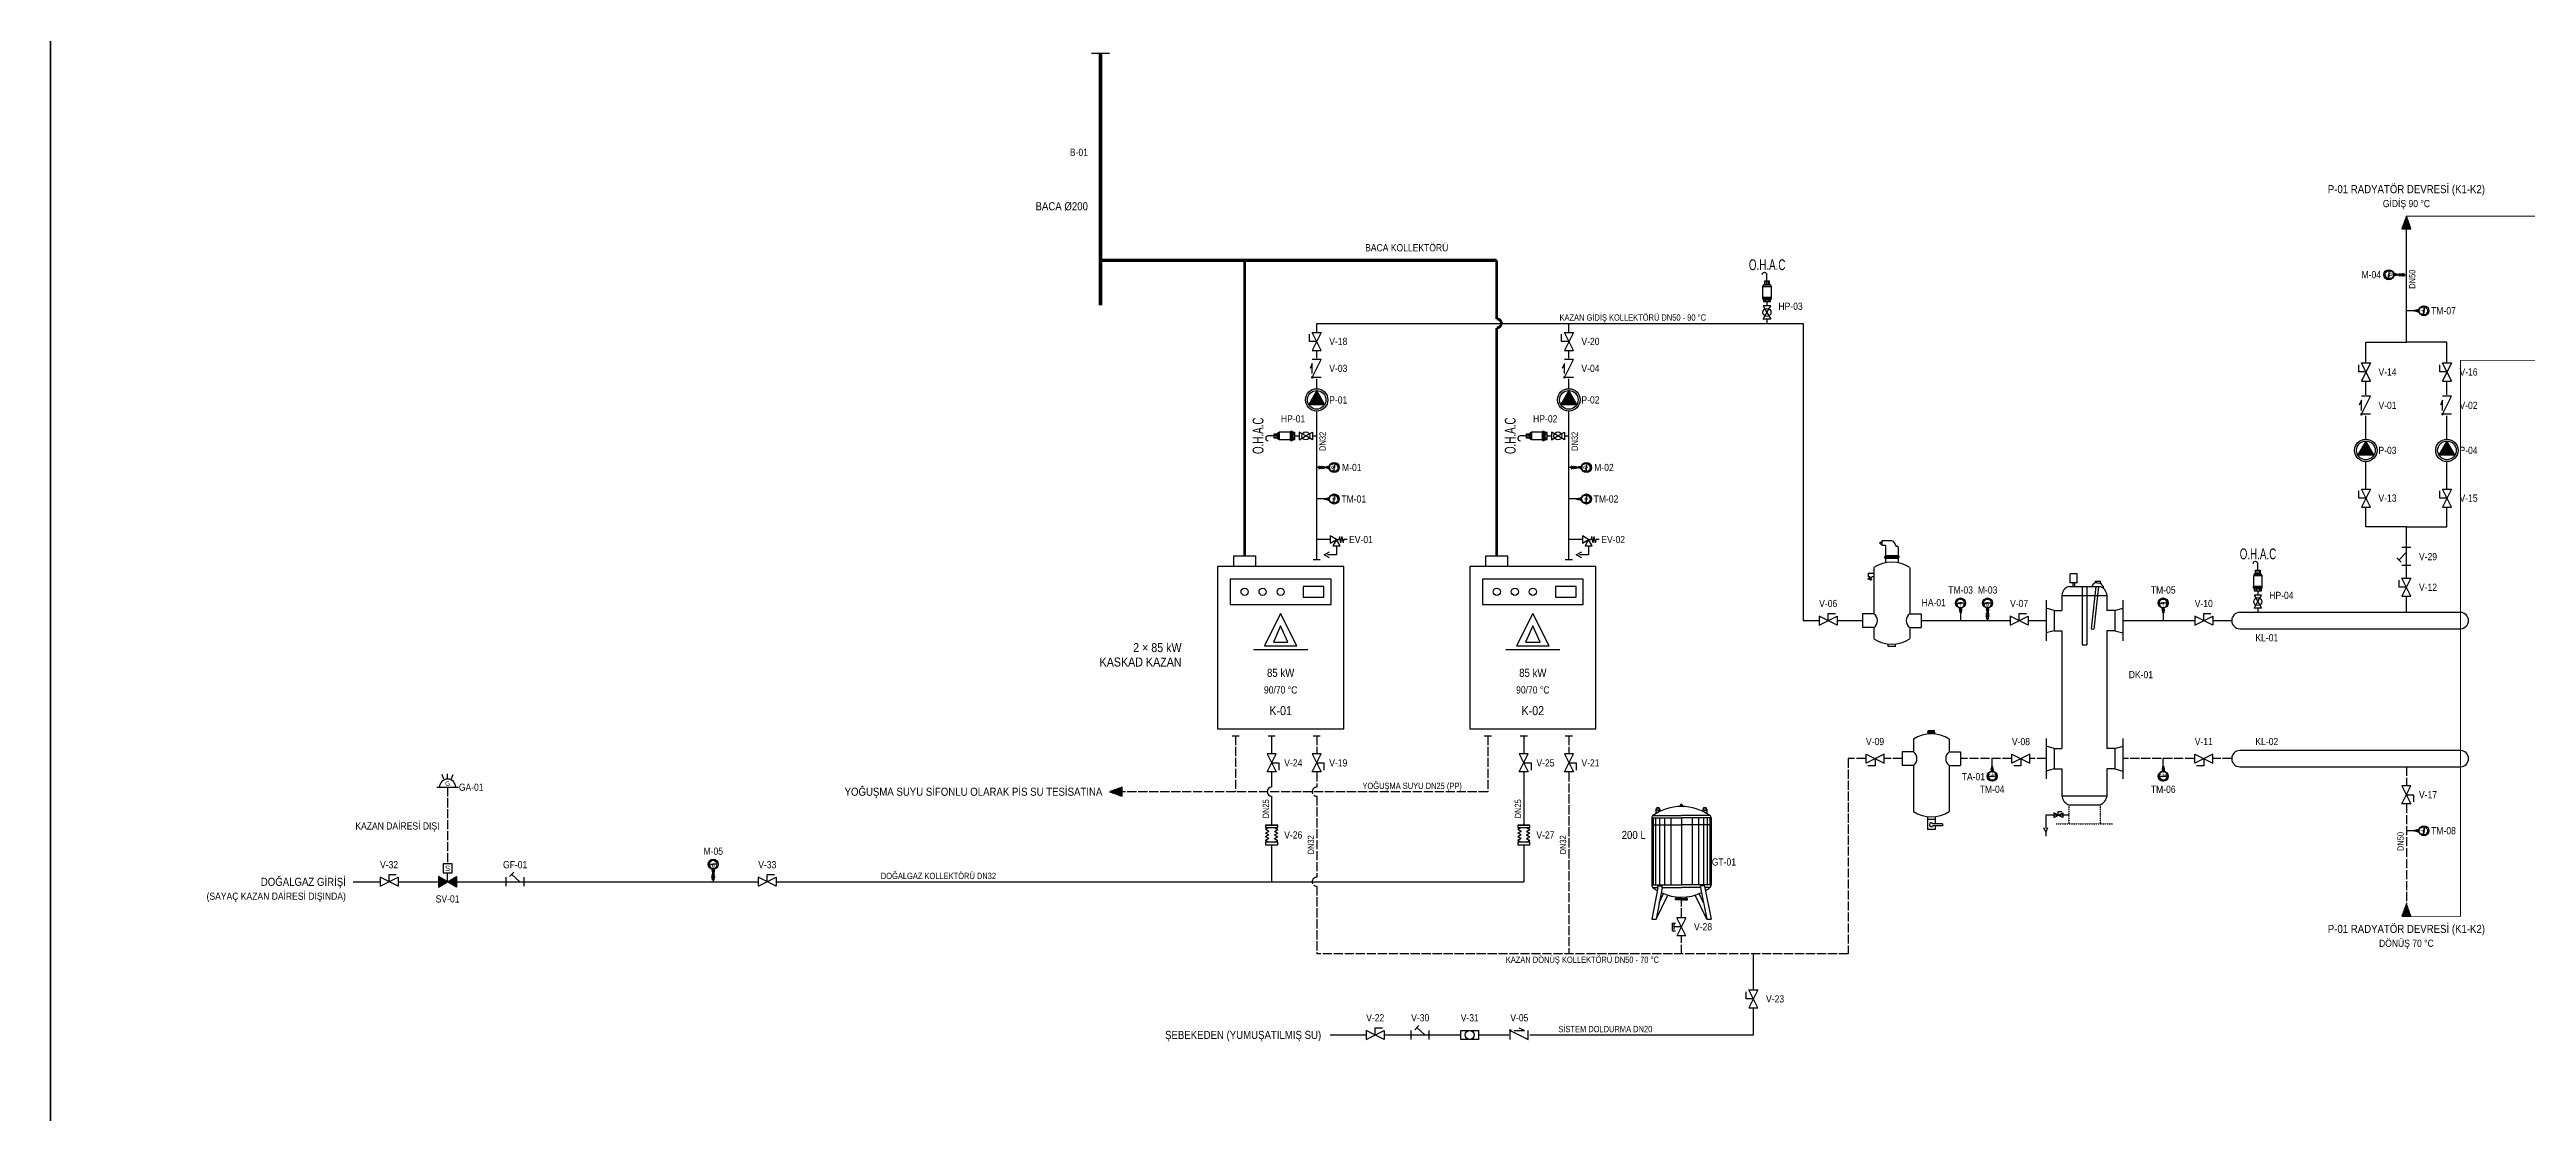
# Model space of a CAD drawing. Header units: centimetres. Extents: x -797 to 10101, y -12981 to 1521.
# Drawn here: x -797 to 1953, y -4965 to -3785 of the extents above; entities that cross this region are included whole.
import ezdxf
from ezdxf.enums import TextEntityAlignment as Align

# ---------------------------------------------------------------- set-up
doc = ezdxf.new("R2010")
doc.units = ezdxf.units.CM
doc.linetypes.add('DASHED', pattern=[1.524, 1.27, -0.254])
doc.linetypes.add('HIDDEN', pattern=[0.375, 0.25, -0.125])
for name, color, linetype in [('MTY-TEFRIS', 15, 'Continuous'), ('MTY-VANA', 1, 'Continuous'), ('ROTAS-DOGALGAZ-BORU', 2, 'Continuous'), ('ROTAS-DOGALGAZ-SEMBOL', 2, 'Continuous'), ('ROTAS-DOGALGAZ-SINYAL', 2, 'DASHED'), ('ROTAS-ISITMA-BACA', 8, 'Continuous'), ('ROTAS-ISITMA-CAP', 41, 'Continuous'), ('ROTAS-ISITMA-CIHAZ', 135, 'Continuous'), ('ROTAS-ISITMA-DONUS', 30, 'DASHED'), ('ROTAS-ISITMA-ETIKET', 3, 'Continuous'), ('ROTAS-ISITMA-GIDIS', 10, 'Continuous'), ('ROTAS-ISITMA-KOLLEKTOR', 7, 'Continuous'), ('ROTAS-ISITMA-POMPA', 30, 'Continuous'), ('ROTAS-ISITMA-VANA', 1, 'Continuous'), ('ROTAS-ISITMA-YAZI', 7, 'Continuous'), ('ROTAS-ISITMA-YOGUSMA', 6, 'DASHED'), ('ROTAS-PAFTA', 7, 'Continuous'), ('ROTAS-SIHHI-SOGUK-SU', 5, 'Continuous')]:
    doc.layers.add(name, color=color, linetype=linetype)
doc.styles.add('CAP', font='wturkce.SHX', dxfattribs={"width": 0.65})
doc.styles.add('MTYCAPLT', font='arial.ttf', dxfattribs={"width": 0.65, "height": 1})
doc.styles.add('ROTAS', font='arial.ttf')

# ---------------------------------------------------------------- blocks, each defined once
blk = doc.blocks.new('ROTAS-KAZAN-DUVAR')
for p, q in [((106, 188), (114, 188)), ((40, 88), (100, 88)), ((16, -8), (24, -8)), ((56, -8), (64, -8)), ((106, -8), (114, -8))]:
    blk.add_line(p, q)
for points in [[(0, 0), (140, 0), (140, 180), (0, 180)], [(14, 138), (126, 138), (126, 166), (14, 166)], [(95, 146), (118, 146), (118, 158), (95, 158)], [(52, 92), (88, 92), (70, 128)], [(62, 96), (78, 96), (70, 114)]]:
    blk.add_lwpolyline(points, close=True)
blk.add_lwpolyline([(18, 180), (18, 192), (42, 192), (42, 180)])
for centre in [(30, 152), (50, 152), (70, 152)]:
    blk.add_circle(centre, 4)
blk = doc.blocks.new('MTY-EMNİYET VENTİLİ')
at = {"layer": 'MTY-VANA'}
for p, q in [((3.5, 29.6), (-3.5, 28.3)), ((3.5, 27), (-3.5, 28.3)), ((0, 33.7), (0, 30.3)), ((3.5, 29.6), (0, 30.3)), ((0, 22), (-4, 15)), ((-4, 15), (4, 15)), ((3.5, 27), (-3.5, 25.6)), ((0, 25), (-3.5, 25.6)), ((7, 26), (0, 22)), ((0, 22), (0, 25)), ((0, 22), (7, 18)), ((4, 15), (0, 22)), ((0, 15), (0, 0)), ((7, 18), (7, 26)), ((7, 22), (17, 22)), ((17, 8.3), (13.5, 14.3)), ((17, 22), (17, 12)), ((20.5, 14.3), (17, 8.3))]:
    blk.add_line(p, q, dxfattribs=at)
at = {"layer": 'MTY-VANA', "style": 'MTYCAPLT', "width": 0.65}
blk.add_attdef('CAP', text='', height=10, rotation=358.601, dxfattribs=at).set_placement((0.8, 6.1), align=Align.CENTER)
blk = doc.blocks.new('MTY-TERMOMETRE')
at = {"layer": 'MTY-VANA', "color": 1}
for p, q in [((-3.7, 19.8), (-4.5, 19.9)), ((-3.7, 19.2), (-4.5, 19.1)), ((-3.5, 20.5), (-4.4, 20.7)), ((-3.6, 18.6), (-4.4, 18.4)), ((-3.3, 21.1), (-4.1, 21.4)), ((-3.3, 18), (-4.1, 17.6)), ((-3, 21.6), (-3.7, 22.1)), ((-3, 17.4), (-3.7, 16.9)), ((-2.6, 22.1), (-3.2, 22.7)), ((-2.7, 19.7), (-0.6, 19.7)), ((-2.7, 19.7), (-2.7, 19.3)), ((-2.7, 19.3), (-0.6, 19.4)), ((-2.1, 22.5), (-2.6, 23.2)), ((-1.5, 22.9), (-1.9, 23.6)), ((-1.2, 12.5), (-1.2, 13.4)), ((1.2, 12.5), (-1.2, 12.5)), ((-0.9, 23.1), (-1.1, 23.9)), ((0.9, 13.5), (-0.9, 13.5)), ((-0.9, 10.9), (-0.9, 12.5)), ((0.9, 10.9), (-0.9, 10.9)), ((-0.7, 13.5), (-0.7, 14)), ((-0.5, 12.6), (-0.5, 13.4)), ((-0.5, 8.6), (-0.5, 10.9)), ((0.5, 8.6), (-0.5, 8.6)), ((-0.3, 23.2), (-0.4, 24)), ((0, 8.6), (0, 0)), ((0.4, 23.2), (0.4, 24)), ((4.5, 19.5), (0.5, 19.6)), ((0.5, 10.9), (0.5, 8.6)), ((4.5, 19.5), (0.6, 19.4)), ((0.6, 12.6), (0.6, 13.4)), ((0.7, 13.5), (0.7, 14)), ((0.9, 12.5), (0.9, 10.9)), ((1, 23.1), (1.2, 23.9)), ((1.2, 12.5), (1.2, 13.4)), ((1.6, 22.9), (2, 23.6)), ((2.1, 22.5), (2.6, 23.2)), ((2.6, 22.1), (3.2, 22.7)), ((3, 17.4), (3.7, 16.9)), ((3.1, 21.6), (3.7, 22.1)), ((3.4, 21.1), (4.1, 21.4)), ((3.4, 17.9), (4.1, 17.6)), ((3.6, 20.5), (4.4, 20.7)), ((3.6, 18.5), (4.4, 18.3)), ((3.7, 19.8), (4.5, 19.9)), ((3.7, 19.2), (4.5, 19.1))]:
    blk.add_line(p, q, dxfattribs=at)
for radius in [5.58, 5.3, 0.576]:
    blk.add_circle((0, 19.5), radius, dxfattribs=at)
for centre, radius, start, end in [((-0.9, 13), 0.576, 54.6994, 125.3066), ((-0.9, 13.1), 0.576, 234.694, 305.3013), ((0, 12.2), 1.33, 65.9035, 113.6507), ((0, 13.8), 1.33, 246.3499, 294.0971), ((0.9, 13), 0.576, 54.6934, 125.3006), ((0.9, 13.1), 0.576, 234.7001, 305.3073)]:
    blk.add_arc(centre, radius, start, end, dxfattribs=at)
at = {"layer": 'MTY-VANA', "style": 'MTYCAPLT', "width": 0.65}
blk.add_text('T', height=3, dxfattribs=at).set_placement((0, 15, 0), align=Align.CENTER)
blk.add_attdef('CAP', text='', height=1, rotation=270, dxfattribs=at).set_placement((0, 0), align=Align.CENTER)
blk = doc.blocks.new('MTY-MANOMETRE')
at = {"layer": 'MTY-VANA', "color": 1}
for p, q in [((-3.7, 19.8), (-4.5, 19.9)), ((-3.7, 19.2), (-4.5, 19.1)), ((-3.5, 20.5), (-4.4, 20.7)), ((-3.6, 18.6), (-4.4, 18.4)), ((-3.3, 21.1), (-4.1, 21.4)), ((-3.3, 18), (-4.1, 17.6)), ((-3, 21.6), (-3.7, 22.1)), ((-3, 17.4), (-3.7, 16.9)), ((-2.6, 22.1), (-3.2, 22.7)), ((-2.7, 19.7), (-0.6, 19.7)), ((-2.7, 19.7), (-2.7, 19.3)), ((-2.7, 19.3), (-0.6, 19.4)), ((-2.1, 22.5), (-2.6, 23.2)), ((-1.5, 22.9), (-1.9, 23.6)), ((-1.2, 12.5), (-1.2, 13.4)), ((1.2, 12.5), (-1.2, 12.5)), ((-0.9, 23.1), (-1.1, 23.9)), ((0.9, 13.5), (-0.9, 13.5)), ((-0.9, 10.9), (-0.9, 12.5)), ((0.9, 10.9), (-0.9, 10.9)), ((-0.7, 13.5), (-0.7, 14)), ((-0.5, 12.6), (-0.5, 13.4)), ((-0.5, 8.6), (-0.5, 10.9)), ((0.5, 8.6), (-0.5, 8.6)), ((-0.3, 23.2), (-0.4, 24)), ((0, 8.6), (0, 8)), ((0, 2.3), (0, 0)), ((0.4, 23.2), (0.4, 24)), ((4.5, 19.5), (0.5, 19.6)), ((0.5, 10.9), (0.5, 8.6)), ((4.5, 19.5), (0.6, 19.4)), ((0.6, 12.6), (0.6, 13.4)), ((0.7, 13.5), (0.7, 14)), ((0.9, 12.5), (0.9, 10.9)), ((1, 23.1), (1.2, 23.9)), ((1.2, 12.5), (1.2, 13.4)), ((1.6, 22.9), (2, 23.6)), ((2.1, 22.5), (2.6, 23.2)), ((2.6, 22.1), (3.2, 22.7)), ((3, 17.4), (3.7, 16.9)), ((3.1, 21.6), (3.7, 22.1)), ((3.4, 21.1), (4.1, 21.4)), ((3.4, 17.9), (4.1, 17.6)), ((3.6, 20.5), (4.4, 20.7)), ((3.6, 18.5), (4.4, 18.3)), ((3.7, 19.8), (4.5, 19.9)), ((3.7, 19.2), (4.5, 19.1))]:
    blk.add_line(p, q, dxfattribs=at)
at = {"layer": 'MTY-VANA'}
for p, q in [((-1.5, 7.8), (1.5, 7.8)), ((0, 5.2), (-1.5, 7.8)), ((0, 5.2), (-1.5, 2.5)), ((-1.5, 2.5), (1.5, 2.5)), ((1.5, 7.8), (0, 5.2)), ((1.5, 2.5), (0, 5.2))]:
    blk.add_line(p, q, dxfattribs=at)
at = {"layer": 'MTY-VANA', "color": 1}
for radius in [5.58, 5.3, 0.576]:
    blk.add_circle((0, 19.5), radius, dxfattribs=at)
at = {"layer": 'MTY-VANA'}
blk.add_circle((0, 5.2), 1.5, dxfattribs=at)
at = {"layer": 'MTY-VANA', "color": 1}
for centre, radius, start, end in [((-0.9, 13), 0.576, 54.6994, 125.3066), ((-0.9, 13.1), 0.576, 234.694, 305.3013), ((0, 12.2), 1.33, 65.9035, 113.6507), ((0, 13.8), 1.33, 246.3499, 294.0971), ((0.9, 13), 0.576, 54.6934, 125.3006), ((0.9, 13.1), 0.576, 234.7001, 305.3073)]:
    blk.add_arc(centre, radius, start, end, dxfattribs=at)
at = {"layer": 'MTY-VANA', "width": 0.7}
blk.add_text('M', height=3.59, dxfattribs=at).set_placement((0, 15, 0), align=Align.CENTER)
at = {"layer": 'MTY-VANA', "style": 'MTYCAPLT', "width": 0.65}
blk.add_attdef('CAP', text='', height=10, rotation=270, dxfattribs=at).set_placement((0, 0), align=Align.CENTER)
blk = doc.blocks.new('MTY-O.H.A.C')
at = {"layer": 'MTY-VANA', "color": 2, "lineweight": -3}
for p, q in [((-2.4, 56.5), (-3, 56.5)), ((0, 47.1), (0, 54.1))]:
    blk.add_line(p, q, dxfattribs=at)
at = {"layer": 'MTY-VANA', "color": 2}
for p, q in [((-5, 29.2), (5, 29.2)), ((-5, 29.2), (-5, 27.7)), ((-5, 27.7), (5, 27.7)), ((-5, 27.7), (-4, 26.2)), ((-4.5, 41.1), (-3.5, 42.6)), ((-4.5, 41.1), (4.5, 41.1)), ((-4.5, 29.2), (-4.5, 41.1)), ((-3.5, 43.1), (3.5, 43.1)), ((-3.5, 42.6), (-3.5, 43.1)), ((-3.5, 42.6), (3.5, 42.6)), ((-2.5, 47.1), (2.5, 47.1)), ((-2.5, 43.1), (-2.5, 47.1)), ((-1, 47.1), (-1, 43.1)), ((1, 47.1), (1, 43.1)), ((2.5, 47.1), (2.5, 43.1)), ((3.5, 42.6), (3.5, 43.1)), ((3.5, 42.6), (4.5, 41.1)), ((4, 26.2), (5, 27.7)), ((4.5, 41.1), (4.5, 29.2)), ((5, 27.7), (5, 29.2)), ((-4, 26.2), (4, 26.2)), ((-4, 26.2), (-4, 24.2)), ((-4, 24.2), (4, 24.2)), ((-2, 26.2), (-2, 24.2)), ((2, 26.2), (2, 24.2)), ((4, 24.2), (4, 26.2))]:
    blk.add_line(p, q, dxfattribs=at)
at = {"layer": 'MTY-VANA', "lineweight": -3}
for p, q in [((0, 24.2), (0, 19.4)), ((0, 4.8), (0, 0))]:
    blk.add_line(p, q, dxfattribs=at)
at = {"layer": 'MTY-VANA'}
for points in [[(4.2, 19.4), (-4.2, 19.4), (0, 12.1)], [(4.2, 4.8), (-4.2, 4.8), (0, 12.1)]]:
    blk.add_lwpolyline(points, close=True, dxfattribs=at)
blk.add_circle((0, 12.1), 4.46, dxfattribs=at)
at = {"layer": 'MTY-VANA', "color": 2, "lineweight": -3}
for centre, start, end in [((-3, 54.1), 90, 180), ((-2.4, 54.1), 0, 90)]:
    blk.add_arc(centre, 2.36, start, end, dxfattribs=at)
at = {"layer": 'MTY-VANA', "color": 2, "lineweight": -3, "style": 'MTYCAPLT', "width": 0.65}
blk.add_text('O.H.A.C', height=12, dxfattribs=at).set_placement((0.2, 65.1), align=Align.MIDDLE_CENTER)
at = {"layer": 'MTY-VANA', "style": 'MTYCAPLT', "width": 0.65}
blk.add_attdef('CAP', text='', height=10, rotation=270, dxfattribs=at).set_placement((0, 2.4), align=Align.CENTER)
blk = doc.blocks.new('ROTAS-POMPA')
blk.add_hatch(color=7).paths.add_polyline_path([(10.35, 0), (-4.95, 8.85), (-4.95, -8.85)])
blk.add_lwpolyline([(10.35, 0), (-4.95, 8.85), (-4.95, -8.85)], close=True)
for radius in [12.45, 10.35]:
    blk.add_circle((0, 0), radius)
blk = doc.blocks.new('MTY-CEKVALF VANA')
at = {"layer": 'MTY-VANA'}
h = blk.add_hatch(color=256, dxfattribs=at)
edge = h.paths.add_edge_path()
edge.add_arc((-10, 5), 1.41, 180, 540, ccw=False)
for p, q in [((-10, -5), (-10, 5)), ((-10, 5), (10, -5)), ((-5.6, 5), (5.6, 5)), ((5.6, 5), (0, 7.3)), ((10, -5), (10, 5))]:
    blk.add_line(p, q, dxfattribs=at)
at = {"layer": 'MTY-VANA', "style": 'MTYCAPLT', "width": 0.65}
blk.add_attdef('CAP', text='', height=10, dxfattribs=at).set_placement((-0.4, -4.9), align=Align.CENTER)
blk = doc.blocks.new('MTY-KURESEL VANA')
at = {"layer": 'MTY-VANA'}
for p, q in [((0, 0), (0, 8)), ((0, 8), (8, 8))]:
    blk.add_line(p, q, dxfattribs=at)
blk.add_lwpolyline([(-10, 5), (-10, -5), (10, 5), (10, -5), (-10, 5)], dxfattribs=at)
at = {"layer": 'MTY-VANA', "style": 'CAP', "width": 0.65}
blk.add_attdef('CAP', text='', height=5, rotation=26.5651, dxfattribs=at).set_placement((0, 0), align=Align.CENTER)
blk = doc.blocks.new('MTY-ESNEK BAGLANTI')
at = {"layer": 'MTY-VANA'}
for p, q in [((-10.8, -6.7), (-10.8, 6.7)), ((-8.1, 3.1), (-6, 6.7)), ((-4, 3.1), (-6, 6.7)), ((-4, 3.1), (-2, 6.7)), ((0, 3.1), (-2, 6.7)), ((0, 3.1), (2, 6.7)), ((4, 3.1), (2, 6.7)), ((4, 3.1), (6, 6.7)), ((8.1, 3.1), (6, 6.7)), ((-8.1, -3.1), (-6, -6.7)), ((-4, -3.1), (-6, -6.7)), ((-4, -3.1), (-2, -6.7)), ((0, -3.1), (-2, -6.7)), ((0, -3.1), (2, -6.7)), ((4, -3.1), (2, -6.7)), ((4, -3.1), (6, -6.7)), ((8.1, -3.1), (6, -6.7))]:
    blk.add_line(p, q, dxfattribs=at)
for points in [[(-8.1, 6.7), (-10.8, 6.7), (-10.8, -6.7), (-8.1, -6.7)], [(10.8, 6.7), (8.1, 6.7), (8.1, -6.7), (10.8, -6.7)]]:
    blk.add_lwpolyline(points, close=True, dxfattribs=at)
at = {"layer": 'MTY-VANA', "style": 'MTYCAPLT', "width": 0.65}
blk.add_attdef('CAP', text='', height=10, dxfattribs=at).set_placement((0, 0), align=Align.CENTER)
blk = doc.blocks.new('MTY-HAVA AYIRICI')
at = {"layer": 'MTY-VANA', "color": 2, "linetype": 'Continuous'}
for p, q in [((135, 348), (140, 348)), ((135, 341), (135, 348)), ((135, 341), (140, 341)), ((140, 348), (143, 351)), ((140, 341), (143, 338)), ((143, 355), (187, 355)), ((143, 334), (143, 355)), ((158, 334), (143, 334)), ((158, 334), (158, 287)), ((205, 331), (210, 331)), ((107, 235), (107, 30)), ((158, 287), (154, 281)), ((219, 281), (154, 281)), ((158, 275), (154, 281)), ((215, 287), (158, 287)), ((215, 275), (158, 275)), ((158, 275), (158, 256)), ((215, 326), (215, 287)), ((215, 287), (219, 281)), ((215, 275), (219, 281)), ((215, 275), (215, 256)), ((266, 235), (266, 30)), ((107, 209), (82, 209)), ((82, 209), (82, 194)), ((90, 194), (82, 194)), ((82, 184), (84, 189)), ((95, 179), (82, 184)), ((84, 189), (88, 187)), ((88, 187), (90, 194)), ((93, 185), (97, 194)), ((93, 185), (97, 184)), ((95, 179), (97, 184)), ((107, 194), (97, 194)), ((107, 30), (57, 30)), ((57, 30), (57, -30)), ((266, 30), (317, 30)), ((317, 30), (317, -30)), ((107, -30), (57, -30)), ((107, -30), (107, -80)), ((170, -115), (170, -103)), ((203, -115), (203, -103)), ((266, -30), (317, -30)), ((266, -30), (266, -80)), ((203, -115), (170, -115))]:
    blk.add_line(p, q, dxfattribs=at)
for centre, radius, start, end in [((174, 326), 31.4, 8.2649, 66.5512), ((210, 326), 5.18, 0, 90), ((187, 114), 145, 56.634, 123.366), ((86, 0), 36.6, 304.6082, 55.3918), ((287, 0), 36.6, 124.6082, 235.3918), ((187, 40), 145, 236.634, 303.366)]:
    blk.add_arc(centre, radius, start, end, dxfattribs=at)
blk = doc.blocks.new('MTY-KURESEL VANA0')
at = {"layer": 'MTY-VANA'}
for p, q in [((0, 0), (0, 8)), ((0, 8), (8, 8))]:
    blk.add_line(p, q, dxfattribs=at)
blk.add_lwpolyline([(-10, 5), (-10, -5), (10, 5), (10, -5), (-10, 5)], dxfattribs=at)
blk = doc.blocks.new('MTY-DENGE KABI ŞEMADA')
at = {"layer": 'MTY-VANA', "color": 252, "linetype": 'Continuous'}
for p, q in [((70, 112), (270, 112)), ((137, 207), (107, 207)), ((107, 167), (107, 207)), ((137, 167), (107, 167)), ((119, 167), (119, 152)), ((126, 167), (126, 152)), ((137, 167), (137, 207)), ((160, 152), (160, -107)), ((180, 152), (180, -107)), ((221, 152), (200, -36)), ((233, 152), (212, -38)), ((219, 175), (242, 175)), ((219, 167), (219, 175)), ((226, 167), (239, 166)), ((242, 164), (242, 175)), ((35, 45), (35, -45)), ((305, 45), (305, -45)), ((160, -107), (180, -107)), ((200, -36), (212, -38)), ((35, -568), (35, -658)), ((305, -568), (305, -658)), ((100, -864), (-2, -864)), ((70, -778), (270, -778))]:
    blk.add_line(p, q, dxfattribs=at)
at = {"layer": 'MTY-VANA', "color": 6, "linetype": 'Continuous'}
for p, q in [((70, 112), (70, 45)), ((100, 152), (240, 152)), ((270, 112), (270, 45)), ((0, 90), (0, -90)), ((35, 45), (0, 55)), ((35, 45), (70, 45)), ((305, 45), (270, 45)), ((305, 45), (340, 55)), ((340, 90), (340, -90)), ((35, -45), (0, -55)), ((35, -45), (70, -45)), ((70, -45), (70, -568)), ((270, -45), (270, -568)), ((305, -45), (270, -45)), ((305, -45), (340, -55)), ((0, -523), (0, -703)), ((340, -523), (340, -703)), ((35, -568), (0, -558)), ((35, -658), (0, -668)), ((35, -568), (70, -568)), ((35, -658), (70, -658)), ((70, -658), (70, -778)), ((305, -568), (270, -568)), ((305, -658), (270, -658)), ((270, -658), (270, -778)), ((305, -568), (340, -558)), ((305, -658), (340, -668)), ((100, -818), (240, -818))]:
    blk.add_line(p, q, dxfattribs=at)
at = {"layer": 'MTY-VANA', "color": 252, "linetype": 'ByBlock'}
for p, q in [((-2, -864), (-2, -923)), ((-2, -939), (-10, -920)), ((6, -920), (-2, -939)), ((-2, -939), (-2, -957))]:
    blk.add_line(p, q, dxfattribs=at)
at = {"layer": 'MTY-VANA', "color": 6, "linetype": 'HIDDEN', "ltscale": 0.2}
for p, q in [((100, -818), (100, -903)), ((240, -818), (240, -903)), ((45, -903), (295, -903))]:
    blk.add_line(p, q, dxfattribs=at)
at = {"layer": 'MTY-VANA', "color": 6, "linetype": 'Continuous'}
for centre, start, end in [((119, 106), 112.9945, 173.2657), ((221, 106), 6.7343, 67.0055), ((119, -772), 186.7343, 247.0055), ((221, -772), 292.9945, 353.2657)]:
    blk.add_arc(centre, 49.8, start, end, dxfattribs=at)
at = {"layer": 'MTY-VANA', "color": 252, "linetype": 'Continuous'}
for centre, radius, start, end in [((228, 141), 27.5, 117.2059, 156.154), ((224, 148), 20, 83.2202, 117.2059), ((228, 141), 27.5, 2.4261, 65.629)]:
    blk.add_arc(centre, radius, start, end, dxfattribs=at)
at = {"layer": 'MTY-VANA', "xscale": 2, "yscale": 2, "zscale": 2}
blk.add_blockref('MTY-KURESEL VANA0', (54, -864), dxfattribs=at)
blk = doc.blocks.new('MTY-TORTU &PİSLİK AYIRICI')
at = {"layer": 'MTY-VANA', "color": 7, "linetype": 'Continuous'}
for p, q in [((36.5, 29.4), (28.5, 29.4)), ((28.5, 28.8), (28.5, 29.4)), ((36.5, 28.8), (28.5, 28.8)), ((29, 31.3), (36, 31.3)), ((29, 29.4), (29, 31.3)), ((29, 28.8), (29, 27.3)), ((31.1, 29.4), (31.1, 31.3)), ((33.9, 29.4), (33.9, 31.3)), ((36, 29.4), (36, 31.3)), ((36, 28.8), (36, 27.3)), ((36.5, 28.8), (36.5, 29.4)), ((12.6, 7.5), (0, 7.5)), ((0, 7.5), (0, -7.5)), ((12.6, 21.5), (12.6, 7.5)), ((52.4, 21.5), (52.4, 7.5)), ((52.4, 7.5), (65, 7.5)), ((65, 7.5), (65, -7.5)), ((12.6, -7.5), (0, -7.5)), ((12.6, -7.5), (12.6, -58.8)), ((52.4, -7.5), (65, -7.5)), ((52.4, -7.5), (52.4, -58.8)), ((28.3, -64.5), (28.3, -78.8)), ((36.7, -67.5), (28.3, -67.5)), ((36.7, -78.8), (28.3, -78.8)), ((45, -72.2), (34.2, -72.2)), ((45, -74.6), (34.2, -74.6)), ((36.7, -64.5), (36.7, -72.2)), ((36.7, -74.6), (36.7, -78.8)), ((45, -72.2), (45, -74.6))]:
    blk.add_line(p, q, dxfattribs=at)
for centre, radius, start, end in [((32.5, -8.6), 36.1, 56.634, 123.366), ((7.4, 0), 9.16, 304.6082, 55.3918), ((57.6, 0), 9.16, 124.6082, 235.3918), ((32.5, -28.6), 36.1, 236.634, 303.366), ((32.5, -73.4), 2.12, 35.093, 324.907)]:
    blk.add_arc(centre, radius, start, end, dxfattribs=at)
blk = doc.blocks.new('MTY-KITLENEBILIR VANA')
at = {"layer": 'MTY-VANA'}
for p, q in [((-10, -5), (-10, 5)), ((-10, -5), (10, 5)), ((10, -5), (-10, 5)), ((-4.4, 9.8), (-4.4, 6.4)), ((-4.4, 9.8), (4, 9.8)), ((-2.8, 8.1), (2.8, 8.1)), ((0, 0), (0, 8.1)), ((4, 9.8), (4, 6.4)), ((10, -5), (10, 5))]:
    blk.add_line(p, q, dxfattribs=at)
at = {"layer": 'MTY-VANA', "style": 'MTYCAPLT', "width": 0.65}
blk.add_attdef('CAP', text='', height=10, rotation=206.5651, dxfattribs=at).set_placement((0, 0), align=Align.CENTER)
blk = doc.blocks.new('MTY-GENLEŞME TANKI KOLON')
at = {"layer": 'MTY-TEFRIS', "color": 4, "ltscale": 100}
for p, q in [((-54.9, 151.4), (-54.9, 27.4)), ((-54.9, 139), (0, 139)), ((-52.7, 156.2), (0, 156.2)), ((-47.2, 168), (-47.2, 159.7)), ((-39.7, 168), (-39.7, 163.7)), ((-1.4, 175.9), (-2.9, 172.5)), ((0, 172.6), (0, 177.3)), ((0, 172.6), (0, 177.3)), ((52.7, 156.2), (0, 156.2)), ((54.9, 139), (0, 139)), ((1.4, 175.9), (2.9, 172.5)), ((39.7, 168), (39.7, 163.7)), ((47.2, 168), (47.2, 159.7)), ((54.9, 151.4), (54.9, 27.4)), ((-43.6, 22), (-54.8, -35.6)), ((-52.7, 22.6), (-43.5, 22.6)), ((-35.6, 22), (-46.9, -35.6)), ((-46.9, -35.6), (-25.4, 8.8)), ((-43.5, 25.9), (-35.5, 25.9)), ((-43.5, 23.2), (-43.5, 25.9)), ((-41, -5.4), (-32.9, 11.4)), ((-35.6, 22.6), (0, 22.6)), ((-35.5, 23.2), (-35.5, 25.9)), ((-11, 0), (-11, 2.4)), ((0, 2.4), (-11, 2.4)), ((0, 0), (-11, 0)), ((35.6, 22.6), (0, 22.6)), ((0, 2.4), (11, 2.4)), ((0, 0), (11, 0)), ((11, 0), (11, 2.4)), ((46.9, -35.6), (25.4, 8.8)), ((41, -5.4), (32.9, 11.4)), ((43.5, 25.9), (35.5, 25.9)), ((35.5, 23.2), (35.5, 25.9)), ((35.6, 22), (46.9, -35.6)), ((43.5, 23.2), (43.5, 25.9)), ((52.7, 22.6), (43.5, 22.6)), ((43.6, 22), (54.8, -35.6)), ((-54.8, -35.6), (-46.9, -35.6)), ((46.9, -35.6), (54.8, -35.6))]:
    blk.add_line(p, q, dxfattribs=at)
at = {"layer": 'MTY-TEFRIS', "color": 1, "ltscale": 100}
for p, q in [((-54.9, 151.4), (0, 151.4)), ((-52.5, 151.4), (-52.5, 27.4)), ((-47.8, 151.4), (-47.8, 27.4)), ((-40.8, 151.4), (-40.8, 27.4)), ((-31.4, 151.4), (-31.4, 27.4)), ((-19.6, 151.4), (-19.6, 27.4)), ((54.9, 151.4), (0, 151.4)), ((0, 151.4), (0, 27.4)), ((19.6, 151.4), (19.6, 27.4)), ((31.4, 151.4), (31.4, 27.4)), ((40.8, 151.4), (40.8, 27.4)), ((47.8, 151.4), (47.8, 27.4)), ((52.5, 151.4), (52.5, 27.4)), ((-54.9, 27.4), (0, 27.4)), ((54.9, 27.4), (0, 27.4))]:
    blk.add_line(p, q, dxfattribs=at)
at = {"layer": 'MTY-TEFRIS', "color": 4, "ltscale": 100}
for centre in [(-43.4, 166.7), (43.4, 166.7)]:
    blk.add_circle(centre, 2.11, dxfattribs=at)
for centre, radius, start, end in [((-48.6, 151.4), 6.27, 130.1725, 180), ((-0.2, 80.5), 92.1, 89.8626, 124.7126), ((-43.4, 166.7), 3.96, 19.1946, 160.8054), ((0, 175.3), 1.55, 90, 158.8439), ((0, 175.3), 1.55, 21.1561, 90), ((0.2, 80.5), 92.1, 55.2874, 90.1374), ((43.4, 166.7), 3.96, 19.1946, 160.8054), ((48.6, 151.4), 6.27, 0, 49.8275), ((-48.6, 27.4), 6.27, 180, 229.8275), ((0, 92.5), 87.6, 233.0291, 239.4001), ((-49.8, 23.2), 6.27, 348.9798, 0), ((0, 92.5), 87.6, 244.7643, 295.2357), ((-41.8, 23.2), 6.27, 348.9798, 0), ((-12.2, 1.3), 4.52, 13.3838, 76.0694), ((12.2, 1.3), 4.52, 103.9306, 166.6162), ((41.8, 23.2), 6.27, 180, 191.0202), ((49.8, 23.2), 6.27, 180, 191.0202), ((0, 92.5), 87.6, 300.5999, 306.9709), ((48.6, 27.4), 6.27, 310.1725, 0)]:
    blk.add_arc(centre, radius, start, end, dxfattribs=at)
blk = doc.blocks.new('MTY-PISLIK TUTUCU')
at = {"layer": 'MTY-VANA'}
for p, q in [((-10, -5), (-10, 5)), ((-10, 0), (10, 0)), ((10, -5), (10, 5))]:
    blk.add_line(p, q, dxfattribs=at)
at = {"layer": 'MTY-VANA', "color": 1, "ltscale": 75}
for p, q in [((-6.1, 5.8), (-1.4, 10.5)), ((5.1, 0), (-3.7, 8.1))]:
    blk.add_line(p, q, dxfattribs=at)
at = {"layer": 'MTY-VANA', "style": 'CAP', "width": 0.65}
blk.add_attdef('CAP', text='', height=5, dxfattribs=at).set_placement((0, 0), align=Align.CENTER)
blk = doc.blocks.new('MTY-OTOMATIK DOLUM VANASI')
at = {"layer": 'MTY-VANA'}
for p, q in [((-10, -5), (-10, 5)), ((-10, 5), (10, 5)), ((10, -5), (10, 5)), ((10, -5), (-10, -5))]:
    blk.add_line(p, q, dxfattribs=at)
blk.add_circle((0, 0), 5, dxfattribs=at)
at = {"layer": 'MTY-VANA', "style": 'MTYCAPLT', "width": 0.65}
blk.add_attdef('CAP', text='', height=10, rotation=333.4349, dxfattribs=at).set_placement((0, 0), align=Align.CENTER)
blk = doc.blocks.new('ROTAS-SELENOID')
for points in [[(-10, 6), (-10, -6), (0, 0)], [(10, 6), (10, -6), (0, 0)]]:
    blk.add_hatch(color=7).paths.add_polyline_path(points)
blk.add_line((0, 0), (0, 10))
for points in [[(-10, 6), (-10, -6), (0, 0)], [(-5, 10), (5, 10), (5, 20), (-5, 20)], [(10, 6), (10, -6), (0, 0)]]:
    blk.add_lwpolyline(points, close=True)
at = {"style": 'ROTAS'}
blk.add_text('S', height=6, dxfattribs=at).set_placement((0, 15), align=Align.MIDDLE_CENTER)
blk = doc.blocks.new('ROTAS-GAZ-ALARM')
for p, q in [((-12, 0), (12, 0)), ((-4, 9), (-6, 14)), ((0, 9), (0, 15)), ((4, 9), (6, 14))]:
    blk.add_line(p, q)
blk.add_arc((0, 0), 9, 0, 180)
at = {"style": 'ROTAS'}
blk.add_text('G', height=5, dxfattribs=at).set_placement((0, 4), align=Align.MIDDLE_CENTER)
blk = doc.blocks.new('ROTAS-OK')
blk.add_hatch(color=7).paths.add_polyline_path([(0, 0), (-14, 5), (-14, -5)])
blk.add_lwpolyline([(0, 0), (-14, 5), (-14, -5)], close=True)

msp = doc.modelspace()

# ---------------------------------------------------------------- linework, layer by layer
at = {"layer": 'ROTAS-DOGALGAZ-BORU'}
for points in [[(560, -4547), (560, -4566.5)], [(840, -4547), (840, -4566.5)], [(840, -4587.5), (840, -4646)], [(560, -4668), (560, -4709)], [(840, -4668), (840, -4709)], [(-460, -4709), (-430.5, -4709)], [(-409.5, -4709), (-365.5, -4709)], [(-344.5, -4709), (-290.5, -4709)], [(-269.5, -4709), (-10.5, -4709)], [(10.5, -4709), (840, -4709)]]:
    msp.add_lwpolyline(points, dxfattribs=at)
msp.add_lwpolyline([(560, -4587.5), (560, -4604, 1), (560, -4614), (560, -4646)], format="xyb", dxfattribs=at)
at = {"layer": 'ROTAS-DOGALGAZ-SINYAL', "ltscale": 8}
msp.add_lwpolyline([(-355, -4604), (-355, -4688)], dxfattribs=at)
at = {"layer": 'ROTAS-ISITMA-BACA'}
msp.add_line((360, -3789), (380, -3789), dxfattribs=at)
for points, const_width in [([(370, -4069), (370, -3789)], 4), ([(810, -4019), (370, -4019)], 4), ([(530, -4347), (530, -4019)], 3)]:
    msp.add_lwpolyline(points, dxfattribs=dict(at, const_width=const_width))
at = {"layer": 'ROTAS-ISITMA-BACA', "const_width": 3}
msp.add_lwpolyline([(810, -4347), (810, -4094, 1), (810, -4084), (810, -4019)], format="xyb", dxfattribs=at)
at = {"layer": 'ROTAS-ISITMA-DONUS', "ltscale": 12, "const_width": 1}
msp.add_lwpolyline([(4886, -4130), (1880, -4130), (1880, -4747.3), (1820, -4747.3)], dxfattribs=at)
at = {"layer": 'ROTAS-ISITMA-DONUS', "ltscale": 8}
for points in [[(610, -4547), (610, -4566.5)], [(890, -4547), (890, -4566.5)], [(1219.5, -4572.3), (1200, -4572.3), (1200, -4789), (610, -4789)], [(890, -4587.5), (890, -4789)], [(1260, -4572.3), (1240.5, -4572.3)], [(1381.5, -4572.3), (1325, -4572.3)], [(1420, -4572.3), (1402.5, -4572.3)], [(1584.5, -4572.3), (1505, -4572.3)], [(1626, -4572.3), (1605.5, -4572.3)], [(1820, -4581.3), (1820, -4601.8)], [(1820, -4622.8), (1820, -4733.3)], [(1015, -4748.5), (1015, -4729)], [(1015, -4789), (1015, -4769.5)]]:
    msp.add_lwpolyline(points, dxfattribs=at)
msp.add_lwpolyline([(610, -4587.5), (610, -4604, 1), (610, -4614), (610, -4704, 1), (610, -4714), (610, -4789)], format="xyb", dxfattribs=at)
at = {"layer": 'ROTAS-ISITMA-GIDIS', "const_width": 1}
msp.add_lwpolyline([(1820, -3970), (4900, -3970)], dxfattribs=at)
at = {"layer": 'ROTAS-ISITMA-GIDIS'}
for points in [[(1820, -4110), (1820, -3984)], [(610, -4098.5), (610, -4089)], [(610, -4089), (1150, -4089), (1150, -4419), (1167.5, -4419)], [(890, -4098.5), (890, -4089)], [(610, -4127.5), (610, -4119.5)], [(890, -4127.5), (890, -4119.5)], [(1775, -4132.5), (1775, -4110), (1820, -4110)], [(1865, -4132.5), (1865, -4110), (1820, -4110)], [(610, -4161.5), (610, -4150.5)], [(890, -4161.5), (890, -4150.5)], [(1775, -4168.5), (1775, -4153.5)], [(1865, -4168.5), (1865, -4153.5)], [(610, -4351), (610, -4186.5)], [(890, -4351), (890, -4186.5)], [(1775, -4217.5), (1775, -4191.5)], [(1865, -4217.5), (1865, -4191.5)], [(1775, -4272.5), (1775, -4242.5)], [(1865, -4272.5), (1865, -4242.5)], [(1820, -4315), (1775, -4315), (1775, -4293.5)], [(1820, -4315), (1865, -4315), (1865, -4293.5)], [(1820, -4337.5), (1820, -4315)], [(1820, -4371.5), (1820, -4358.5)], [(1820, -4410), (1820, -4392.5)], [(1188.5, -4419), (1216.2, -4419)], [(1281.2, -4419), (1379.5, -4419)], [(1400.5, -4419), (1420, -4419)], [(1505, -4419), (1584.5, -4419)], [(1605.5, -4419), (1626, -4419)]]:
    msp.add_lwpolyline(points, dxfattribs=at)
at = {"layer": 'ROTAS-ISITMA-KOLLEKTOR'}
for points in [[(1635, -4428), (1880, -4428, 1), (1880, -4410), (1635, -4410, 1)], [(1635, -4581.3), (1880, -4581.3, 1), (1880, -4563.3), (1635, -4563.3, 1)]]:
    msp.add_lwpolyline(points, format="xyb", close=True, dxfattribs=at)
at = {"layer": 'ROTAS-ISITMA-YOGUSMA', "ltscale": 8}
for points in [[(520, -4547), (520, -4609)], [(800, -4547), (800, -4609)], [(800, -4609), (394, -4609)]]:
    msp.add_lwpolyline(points, dxfattribs=at)
at = {"layer": 'ROTAS-PAFTA', "const_width": 2}
msp.add_lwpolyline([(-796, -6574.2), (10000, -6574.2), (10000, -1580), (-796, -1580)], close=True, dxfattribs=at)
at = {"layer": 'ROTAS-SIHHI-SOGUK-SU'}
for points in [[(1095, -4828.5), (1095, -4789)], [(846.5, -4879), (1095, -4879), (1095, -4849.5)], [(625, -4879), (664.5, -4879)], [(685.5, -4879), (714.5, -4879)], [(735.5, -4879), (769.5, -4879)], [(790.5, -4879), (823.5, -4879)]]:
    msp.add_lwpolyline(points, dxfattribs=at)

# ---------------------------------------------------------------- block references
at = {"layer": 'ROTAS-DOGALGAZ-SEMBOL'}
for name, p in [('ROTAS-GAZ-ALARM', (-355, -4604)), ('MTY-KURESEL VANA', (-420, -4709)), ('ROTAS-SELENOID', (-355, -4709)), ('MTY-PISLIK TUTUCU', (-280, -4709)), ('MTY-KURESEL VANA', (0, -4709))]:
    msp.add_blockref(name, p, dxfattribs=at)
at = {"layer": 'ROTAS-DOGALGAZ-SEMBOL', "rotation": -90.00000000000001}
for name, p in [('MTY-KURESEL VANA', (560, -4577)), ('MTY-KURESEL VANA', (840, -4577)), ('MTY-ESNEK BAGLANTI', (560, -4657)), ('MTY-ESNEK BAGLANTI', (840, -4657))]:
    msp.add_blockref(name, p, dxfattribs=at)
at = {"layer": 'ROTAS-ISITMA-CIHAZ'}
for name, p, xscale, yscale in [('MTY-HAVA AYIRICI', (1202, -4419), 0.25, 0.25), ('MTY-DENGE KABI ŞEMADA', (1420, -4419), 0.25, 0.25), ('MTY-GENLEŞME TANKI KOLON', (1015, -4729), 0.6000000000000001, 0.6000000000000001)]:
    msp.add_blockref(name, p, dxfattribs=dict(at, xscale=xscale, yscale=yscale))
for name, p in [('ROTAS-KAZAN-DUVAR', (500, -4539)), ('ROTAS-KAZAN-DUVAR', (780, -4539)), ('MTY-TORTU &PİSLİK AYIRICI', (1260, -4572.3))]:
    msp.add_blockref(name, p, dxfattribs=at)
at = {"layer": 'ROTAS-ISITMA-DONUS', "rotation": 90}
msp.add_blockref('ROTAS-OK', (1820, -4733.3), dxfattribs=at)
at = {"layer": 'ROTAS-ISITMA-GIDIS', "rotation": 90}
msp.add_blockref('ROTAS-OK', (1820, -3970), dxfattribs=at)
at = {"layer": 'ROTAS-ISITMA-POMPA', "rotation": 90}
for p in [(610, -4174), (890, -4174), (1775, -4230), (1865, -4230)]:
    msp.add_blockref('ROTAS-POMPA', p, dxfattribs=at)
at = {"layer": 'ROTAS-ISITMA-VANA'}
for name, p in [('MTY-O.H.A.C', (1110, -4089)), ('MTY-O.H.A.C', (1655, -4410)), ('MTY-TERMOMETRE', (1325, -4419)), ('MTY-MANOMETRE', (1355, -4419)), ('MTY-TERMOMETRE', (1550, -4419)), ('MTY-KURESEL VANA', (1178, -4419)), ('MTY-KURESEL VANA', (1390, -4419)), ('MTY-KURESEL VANA', (1595, -4419)), ('MTY-MANOMETRE', (-60, -4709)), ('MTY-KURESEL VANA', (675, -4879)), ('MTY-PISLIK TUTUCU', (725, -4879)), ('MTY-OTOMATIK DOLUM VANASI', (780, -4879)), ('MTY-CEKVALF VANA', (835, -4879))]:
    msp.add_blockref(name, p, dxfattribs=at)
for name, p, rotation in [('MTY-MANOMETRE', (1820, -4035), 90), ('MTY-TERMOMETRE', (1820, -4075), -90.00000000000001), ('MTY-KURESEL VANA', (610, -4109), 90), ('MTY-KURESEL VANA', (890, -4109), 90), ('MTY-CEKVALF VANA', (610, -4139), 90), ('MTY-CEKVALF VANA', (890, -4139), 90), ('MTY-KURESEL VANA', (1775, -4143), 90), ('MTY-KURESEL VANA', (1865, -4143), 90), ('MTY-CEKVALF VANA', (1775, -4180), 90), ('MTY-CEKVALF VANA', (1865, -4180), 90), ('MTY-O.H.A.C', (610, -4214), 90), ('MTY-O.H.A.C', (890, -4214), 90), ('MTY-MANOMETRE', (610, -4249), -90.00000000000001), ('MTY-MANOMETRE', (890, -4249), -90.00000000000001), ('MTY-TERMOMETRE', (610, -4284), -90.00000000000001), ('MTY-TERMOMETRE', (890, -4284), -90.00000000000001), ('MTY-KURESEL VANA', (1775, -4283), 90), ('MTY-KURESEL VANA', (1865, -4283), 90), ('MTY-EMNİYET VENTİLİ', (610, -4329), -90.00000000000001), ('MTY-EMNİYET VENTİLİ', (890, -4329), -90.00000000000001), ('MTY-PISLIK TUTUCU', (1820, -4348), 90), ('MTY-KURESEL VANA', (1820, -4382), 90), ('MTY-KURESEL VANA', (610, -4577), -90.00000000000001), ('MTY-KURESEL VANA', (890, -4577), -90.00000000000001), ('MTY-KURESEL VANA', (1230, -4572.3), 180), ('MTY-TERMOMETRE', (1360, -4572.3), 180), ('MTY-KURESEL VANA', (1392, -4572.3), 180), ('MTY-TERMOMETRE', (1550, -4572.3), 180), ('MTY-KURESEL VANA', (1595, -4572.3), 180), ('MTY-KURESEL VANA', (1820, -4612.3), -90.00000000000001), ('MTY-TERMOMETRE', (1820, -4652.3), -90.00000000000001), ('MTY-KITLENEBILIR VANA', (1015, -4759), 90), ('MTY-KURESEL VANA', (1095, -4839), 90)]:
    msp.add_blockref(name, p, dxfattribs=dict(at, rotation=rotation))
at = {"layer": 'ROTAS-ISITMA-YOGUSMA', "rotation": 180}
msp.add_blockref('ROTAS-OK', (380, -4609), dxfattribs=at)

# ---------------------------------------------------------------- texts
at = {"layer": 'ROTAS-ISITMA-CAP', "style": 'ROTAS', "width": 0.85}
for s, p in [('DN50', (1826.5, -4040)), ('DN32', (616.5, -4220)), ('DN32', (896.5, -4220)), ('DN25', (553.5, -4628)), ('DN25', (833.5, -4628)), ('DN32', (603.5, -4668)), ('DN32', (883.5, -4668)), ('DN50', (1813.5, -4664.3))]:
    msp.add_text(s, height=7, rotation=90, dxfattribs=at).set_placement(p, align=Align.MIDDLE_CENTER)
for s, p in [('KAZAN GİDİŞ KOLLEKTÖRÜ DN50 - 90 °C', (961, -4082.5)), ('YOĞUŞMA SUYU DN25 (PP)', (716, -4602.5)), ('DOĞALGAZ KOLLEKTÖRÜ DN32', (190, -4702.5)), ('KAZAN DÖNÜŞ KOLLEKTÖRÜ DN50 - 70 °C', (905, -4795.5)), ('SİSTEM DOLDURMA DN20', (930.5, -4872.5))]:
    msp.add_text(s, height=7, dxfattribs=at).set_placement(p, align=Align.MIDDLE_CENTER)
at = {"layer": 'ROTAS-ISITMA-ETIKET', "style": 'ROTAS', "width": 0.85}
for s, height, p in [('B-01', 8, (346, -3899)), ('M-04', 8, (1781, -4035)), ('HP-03', 8, (1136.2, -4070)), ('TM-07', 8, (1861.2, -4075)), ('V-18', 8, (634, -4109)), ('V-20', 8, (914, -4109)), ('V-03', 8, (634, -4139)), ('V-04', 8, (914, -4139)), ('V-14', 8, (1799, -4143)), ('V-16', 8, (1889, -4143)), ('P-01', 8, (634, -4174)), ('P-02', 8, (914, -4174)), ('V-01', 8, (1799, -4180)), ('V-02', 8, (1889, -4180)), ('HP-01', 8, (583.8, -4195)), ('HP-02', 8, (863.8, -4195)), ('P-03', 8, (1799, -4230)), ('P-04', 8, (1889, -4230)), ('M-01', 8, (649, -4249)), ('M-02', 8, (929, -4249)), ('TM-01', 8, (651.2, -4284)), ('TM-02', 8, (931.2, -4284)), ('V-13', 8, (1799, -4283)), ('V-15', 8, (1889, -4283)), ('EV-01', 8, (659.2, -4329)), ('EV-02', 8, (939.2, -4329)), ('V-29', 8, (1844, -4348)), ('V-06', 8, (1178, -4400)), ('HA-01', 8, (1295.2, -4399)), ('TM-03', 8, (1325, -4385)), ('M-03', 8, (1355, -4385)), ('V-07', 8, (1390, -4400)), ('TM-05', 8, (1550, -4385)), ('V-10', 8, (1595, -4400)), ('HP-04', 8, (1681.2, -4391)), ('V-12', 8, (1844, -4382)), ('KL-01', 8, (1665, -4438)), ('DK-01', 8, (1525.2, -4479)), ('K-01', 10, (570, -4519)), ('K-02', 10, (850, -4519)), ('V-09', 8, (1230, -4553.3)), ('V-08', 8, (1392, -4553.3)), ('V-11', 8, (1595, -4553.3)), ('KL-02', 8, (1665, -4553.3)), ('V-24', 8, (584, -4577)), ('V-19', 8, (634, -4577)), ('V-25', 8, (864, -4577)), ('V-21', 8, (914, -4577)), ('TA-01', 8, (1339.2, -4592.3)), ('GA-01', 8, (-328.8, -4604)), ('TM-04', 8, (1360, -4606.3)), ('TM-06', 8, (1550, -4606.3)), ('V-17', 8, (1844, -4612.3)), ('M-05', 8, (-60, -4675)), ('V-26', 8, (584, -4657)), ('V-27', 8, (864, -4657)), ('TM-08', 8, (1861.2, -4652.3)), ('V-32', 8, (-420, -4690)), ('GF-01', 8, (-280, -4690)), ('V-33', 8, (0, -4690)), ('GT-01', 8, (1062.2, -4687)), ('SV-01', 8, (-355, -4728)), ('V-28', 8, (1039, -4759)), ('V-23', 8, (1119, -4839)), ('V-22', 8, (675, -4860)), ('V-30', 8, (725, -4860)), ('V-31', 8, (780, -4860)), ('V-05', 8, (835, -4860))]:
    msp.add_text(s, height=height, dxfattribs=at).set_placement(p, align=Align.MIDDLE_CENTER)
at = {"layer": 'ROTAS-ISITMA-YAZI', "style": 'ROTAS', "width": 0.85}
for s, height, p in [('BACA Ø200', 9, (356, -3959)), ('2 × 85 kW', 10, (460, -4449)), ('KASKAD KAZAN', 10, (460, -4465)), ('YOĞUŞMA SUYU SİFONLU OLARAK PİS SU TESİSATINA', 9, (372, -4609)), ('KAZAN DAİRESİ DIŞI', 8, (-364, -4647)), ('200 L', 9, (975.4, -4657)), ('DOĞALGAZ GİRİŞİ', 9, (-468, -4709)), ('(SAYAÇ KAZAN DAİRESİ DIŞINDA)', 8, (-468, -4725)), ('ŞEBEKEDEN (YUMUŞATILMIŞ SU)', 9, (615, -4879))]:
    msp.add_text(s, height=height, dxfattribs=at).set_placement(p, align=Align.MIDDLE_RIGHT)
for s, height, p in [('P-01 RADYATÖR DEVRESİ (K1-K2)', 9, (1820, -3940)), ('GİDİŞ 90 °C', 8, (1820, -3956)), ('BACA KOLLEKTÖRÜ', 8, (710, -4005)), ('85 kW', 9, (570, -4477)), ('85 kW', 9, (850, -4477)), ('90/70 °C', 8, (570, -4496)), ('90/70 °C', 8, (850, -4496)), ('P-01 RADYATÖR DEVRESİ (K1-K2)', 9, (1820, -4761.3)), ('DÖNÜŞ 70 °C', 8, (1820, -4777.3))]:
    msp.add_text(s, height=height, dxfattribs=at).set_placement(p, align=Align.MIDDLE_CENTER)

doc.saveas('drawing.dxf')
